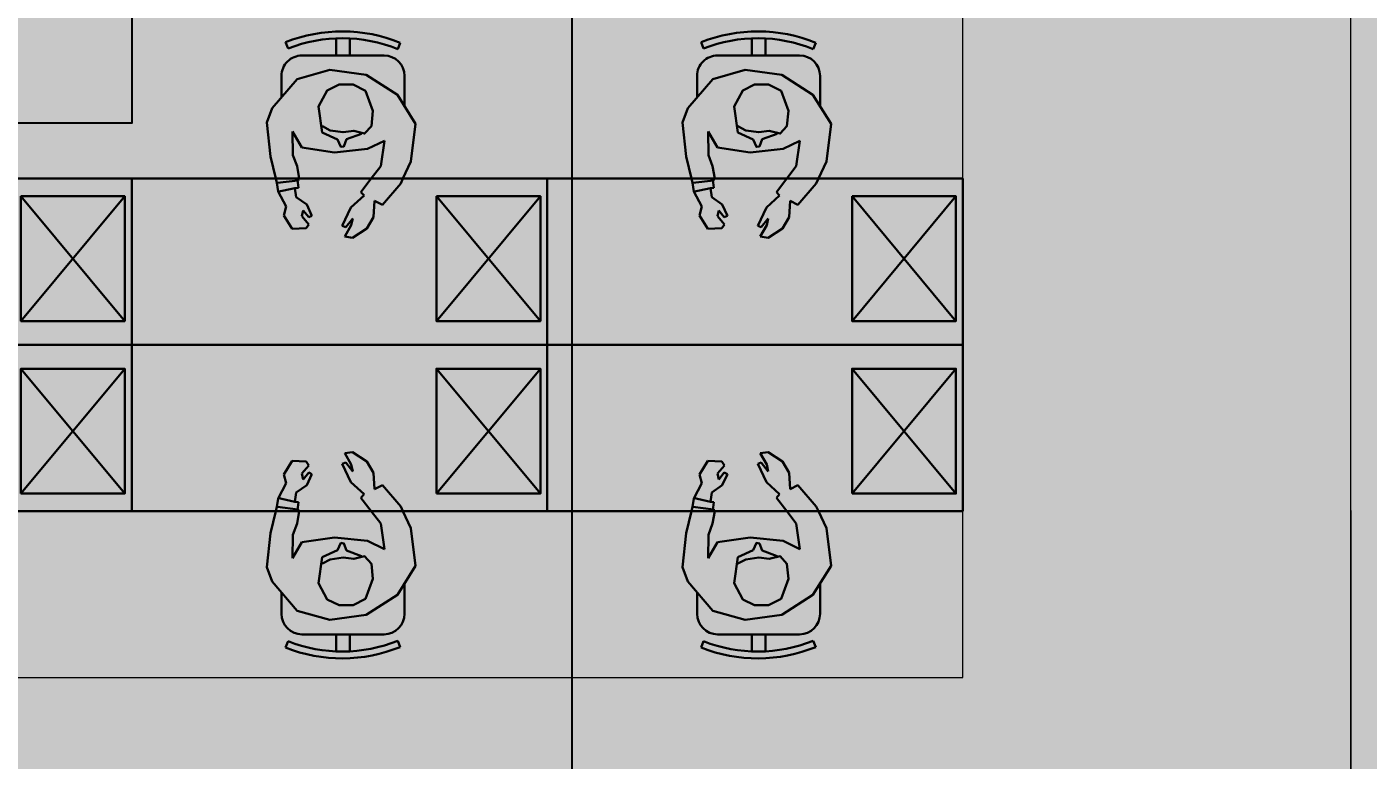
# Model space of a CAD drawing. Header units: millimetres. Extents: x 263321 to 4958806, y 33647 to 987811.
# Drawn here: x 2349473 to 2354315, y 459285 to 461930 of the extents above; entities that cross this region are included whole.
import ezdxf

# ---------------------------------------------------------------- set-up
doc = ezdxf.new("R2010")
doc.units = ezdxf.units.MM
doc.header["$PDMODE"] = 3
for name, color, linetype, lineweight in [('A-FURN-MODULAR', 6, 'Continuous', 18), ('A-FURN-TABLE-GROMMET', 7, 'Continuous', 9), ('FURNITURE', 30, 'Continuous', 5)]:
    doc.layers.add(name, color=color, linetype=linetype, lineweight=lineweight)
for name, color, linetype in [('CEILING TOA', 7, 'Continuous'), ('FLOORING TOA', 7, 'Continuous'), ('PARTITION DIM.', 250, 'Continuous')]:
    doc.layers.add(name, color=color, linetype=linetype)
doc.styles.get("Standard").update_dxf_attribs({"font": 'arial.ttf'})
doc.styles.add('TEXT @ 150', font='arial.ttf', dxfattribs={"height": 225})
doc.dimstyles.new('DIM @ 150', dxfattribs={"dimtxt": 225, "dimasz": 100, "dimexe": 1, "dimexo": 0, "dimgap": 0.5, "dimtad": 0, "dimdec": 0, "dimzin": 0, "dimdsep": 46, "dimtxsty": 'TEXT @ 150', "dimblk": 'ARCHTICK', "dimcen": -2, "dimclrd": 8, "dimclre": 8, "dimclrt": 7, "dimadec": 0, "dimazin": 0, "dimtfac": 1, "dimtdec": 0, "dimtofl": 0, "dimtmove": 0, "dimatfit": 3, "dimldrblk": 'OPEN90', "dimfxl": 1, "dimtolj": 1, "dimtzin": 0, "dimlwd": -1, "dimlwe": -1, "dimarcsym": 0})

# ---------------------------------------------------------------- blocks, each defined once
blk = doc.blocks.new('f')
at = {"layer": 'FURNITURE', "color": 20, "lineweight": 30}
for p, q in [((1771584.1, 166310.4, 0), (1770984.1, 166310.4, 0)), ((1771584.1, 166310.4, 0), (1772184.1, 166310.4, 0)), ((1771048, 165210.4, 0), (1771498, 164835.4, 0)), ((1771048, 164835.4, 0), (1771498, 165210.4, 0)), ((1772120.2, 165210.4, 0), (1771670.2, 164835.4, 0)), ((1772120.2, 164835.4, 0), (1771670.2, 165210.4, 0))]:
    blk.add_line(p, q, dxfattribs=at)
at = {"layer": 'FURNITURE', "color": 8, "lineweight": 30}
for p, q in [((1770625.4, 165713.1, 0), (1770730.5, 165802.9, 0)), ((1770730.5, 165802.9, 0), (1770781.9, 165822.6, 0)), ((1770781.9, 165822.6, 0), (1770904.7, 165808.8, 0)), ((1770984.1, 165790.2, 0), (1770904.7, 165808.8, 0)), ((1770984.1, 165790.2, 0), (1770999.5, 165786.6, 0)), ((1770999.5, 165786.6, 0), (1771030.5, 165781.7, 0)), ((1771030.5, 165781.7, 0), (1771085.1, 165752.3, 0)), ((1772137.7, 165781.7, 0), (1772083.2, 165752.3, 0)), ((1772168.8, 165786.6, 0), (1772137.7, 165781.7, 0)), ((1772184.1, 165790.2, 0), (1772168.8, 165786.6, 0)), ((1772184.1, 165790.2, 0), (1772263.6, 165808.8, 0)), ((1772386.4, 165822.6, 0), (1772263.6, 165808.8, 0)), ((1772437.7, 165802.9, 0), (1772386.4, 165822.6, 0)), ((1772542.8, 165713.1, 0), (1772437.7, 165802.9, 0)), ((1770614.1, 165769.7, 0), (1770691.6, 165769.7, 0)), ((1770814.7, 165730.1, 0), (1770899.2, 165728.8, 0)), ((1771085.1, 165752.3, 0), (1771116.9, 165761.5, 0)), ((1771116.9, 165761.5, 0), (1771165.8, 165730.8, 0)), ((1771165.8, 165730.8, 0), (1771163.4, 165680.4, 0)), ((1772051.4, 165761.5, 0), (1772002.5, 165730.8, 0)), ((1772002.5, 165730.8, 0), (1772004.9, 165680.4, 0)), ((1772083.2, 165752.3, 0), (1772051.4, 165761.5, 0)), ((1772353.6, 165730.1, 0), (1772269.1, 165728.8, 0)), ((1772554.1, 165769.7, 0), (1772476.6, 165769.7, 0)), ((1770540.1, 165399.7, 0), (1770540.1, 165695.7, 0)), ((1770592.4, 165595.8, 0), (1770625.4, 165713.1, 0)), ((1770872.3, 165696, 0), (1770889.7, 165577.9, 0)), ((1770899.2, 165728.8, 0), (1770939.6, 165713.4, 0)), ((1770984.1, 165705.9, 0), (1770939.6, 165713.4, 0)), ((1770988, 165706.1, 0), (1770983.4, 165705.9, 0)), ((1770988.6, 165712.3, 0), (1770988, 165706.1, 0)), ((1771017.3, 165708.8, 0), (1770988.6, 165712.3, 0)), ((1771018.5, 165721.1, 0), (1771017.3, 165708.8, 0)), ((1771051.4, 165716.6, 0), (1771018.5, 165721.1, 0)), ((1771078, 165678.8, 0), (1771051.4, 165716.6, 0)), ((1771119.8, 165696.4, 0), (1771099, 165691.6, 0)), ((1771099, 165691.6, 0), (1771123.6, 165671.3, 0)), ((1771149.5, 165671.2, 0), (1771119.8, 165696.4, 0)), ((1772018.8, 165671.2, 0), (1772048.4, 165696.4, 0)), ((1772069.3, 165691.6, 0), (1772044.7, 165671.3, 0)), ((1772048.4, 165696.4, 0), (1772069.3, 165691.6, 0)), ((1772090.3, 165678.8, 0), (1772116.9, 165716.6, 0)), ((1772116.9, 165716.6, 0), (1772149.8, 165721.1, 0)), ((1772149.8, 165721.1, 0), (1772151, 165708.8, 0)), ((1772151, 165708.8, 0), (1772179.7, 165712.3, 0)), ((1772179.7, 165712.3, 0), (1772180.3, 165706.1, 0)), ((1772180.3, 165706.1, 0), (1772184.8, 165705.9, 0)), ((1772184.1, 165705.9, 0), (1772228.7, 165713.4, 0)), ((1772269.1, 165728.8, 0), (1772228.7, 165713.4, 0)), ((1772295.9, 165696, 0), (1772278.6, 165577.9, 0)), ((1772575.8, 165595.8, 0), (1772542.8, 165713.1, 0)), ((1772628.1, 165399.7, 0), (1772628.1, 165695.7, 0)), ((1771118.1, 165660.1, 0), (1771078, 165678.8, 0)), ((1771123.6, 165671.3, 0), (1771118.1, 165660.1, 0)), ((1771163.4, 165680.4, 0), (1771149.5, 165671.2, 0)), ((1772004.9, 165680.4, 0), (1772018.8, 165671.2, 0)), ((1772044.7, 165671.3, 0), (1772050.1, 165660.1, 0)), ((1772050.1, 165660.1, 0), (1772090.3, 165678.8, 0)), ((1770610.5, 165464.2, 0), (1770592.4, 165595.8, 0)), ((1772557.7, 165464.2, 0), (1772575.8, 165595.8, 0)), ((1770889.7, 165577.9, 0), (1770876.9, 165459.2, 0)), ((1771088.4, 165519.6, 0), (1771155.1, 165550.8, 0)), ((1771160, 165537.9, 0), (1771127.7, 165512.6, 0)), ((1771152.6, 165518.3, 0), (1771193.1, 165541.5, 0)), ((1771155.1, 165550.8, 0), (1771160, 165537.9, 0)), ((1771193.1, 165541.5, 0), (1771197.6, 165513.4, 0)), ((1771975.1, 165541.5, 0), (1771970.7, 165513.4, 0)), ((1772015.7, 165518.3, 0), (1771975.1, 165541.5, 0)), ((1772013.2, 165550.8, 0), (1772008.2, 165537.9, 0)), ((1772008.2, 165537.9, 0), (1772040.5, 165512.6, 0)), ((1772079.8, 165519.6, 0), (1772013.2, 165550.8, 0)), ((1772278.6, 165577.9, 0), (1772291.4, 165459.2, 0)), ((1771045.5, 165471.8, 0), (1771088.4, 165519.6, 0)), ((1771127.7, 165512.6, 0), (1771152.6, 165518.3, 0)), ((1771197.6, 165513.4, 0), (1771163.8, 165461.6, 0)), ((1771970.7, 165513.4, 0), (1772004.5, 165461.6, 0)), ((1772040.5, 165512.6, 0), (1772015.7, 165518.3, 0)), ((1772122.7, 165471.8, 0), (1772079.8, 165519.6, 0)), ((1770682, 165351.4, 0), (1770610.5, 165464.2, 0)), ((1770876.9, 165459.2, 0), (1770847.8, 165398.5, 0)), ((1770984.1, 165445.7, 0), (1770939.6, 165411.7, 0)), ((1770984.1, 165445.7, 0), (1771033, 165483, 0)), ((1771033, 165483, 0), (1771045.5, 165471.8, 0)), ((1771163.8, 165461.6, 0), (1771123.1, 165437.7, 0)), ((1772004.5, 165461.6, 0), (1772045.1, 165437.7, 0)), ((1772135.3, 165483, 0), (1772122.7, 165471.8, 0)), ((1772184.1, 165445.7, 0), (1772135.3, 165483, 0)), ((1772184.1, 165445.7, 0), (1772228.7, 165411.7, 0)), ((1772291.4, 165459.2, 0), (1772320.4, 165398.5, 0)), ((1772486.2, 165351.4, 0), (1772557.7, 165464.2, 0)), ((1770847.8, 165398.5, 0), (1770939.6, 165411.7, 0)), ((1771078.6, 165405.6, 0), (1771001.4, 165339.3, 0)), ((1771123.1, 165437.7, 0), (1771064.1, 165434.2, 0)), ((1771064.1, 165434.2, 0), (1771078.6, 165405.6, 0)), ((1772045.1, 165437.7, 0), (1772104.2, 165434.2, 0)), ((1772104.2, 165434.2, 0), (1772089.7, 165405.6, 0)), ((1772089.7, 165405.6, 0), (1772166.8, 165339.3, 0)), ((1772320.4, 165398.5, 0), (1772228.7, 165411.7, 0)), ((1770786.9, 165285.7, 0), (1770682, 165351.4, 0)), ((1772381.4, 165285.7, 0), (1772486.2, 165351.4, 0)), ((1770723.1, 165325.7, 0), (1770614.1, 165325.7, 0)), ((1770922.9, 165303.1, 0), (1770786.9, 165285.7, 0)), ((1770984.1, 165331.3, 0), (1770922.9, 165303.1, 0)), ((1771001.4, 165339.3, 0), (1770984.1, 165331.3, 0)), ((1772166.8, 165339.3, 0), (1772184.1, 165331.3, 0)), ((1772184.1, 165331.3, 0), (1772245.3, 165303.1, 0)), ((1772245.3, 165303.1, 0), (1772381.4, 165285.7, 0)), ((1772445.2, 165325.7, 0), (1772554.1, 165325.7, 0))]:
    blk.add_line(p, q, dxfattribs=at)
at = {"layer": 'FURNITURE', "color": 20, "lineweight": 30, "elevation": 0}
for points in [[(1770984.1, 164810.4), (1770984.1, 166310.4), (1771584.1, 166310.4), (1771584.1, 164810.4)], [(1772184.1, 164810.4), (1772184.1, 166310.4), (1771584.1, 166310.4), (1771584.1, 164810.4)], [(1771048, 165210.4), (1771048, 164835.4), (1771498, 164835.4), (1771498, 165210.4)], [(1772120.2, 165210.4), (1772120.2, 164835.4), (1771670.2, 164835.4), (1771670.2, 165210.4)]]:
    blk.add_lwpolyline(points, close=True, dxfattribs=at)
at = {"layer": 'FURNITURE', "color": 8, "lineweight": 30, "elevation": 0}
for points in [[(1770990.9, 165710.8), (1770999.9, 165784.7)], [(1771018.5, 165721.1), (1771032, 165784)], [(1772149.8, 165721.1), (1772136.3, 165784)], [(1772177.4, 165710.8), (1772168.3, 165784.7)], [(1770492.3, 165755.2), (1770515.2, 165745.9)], [(1770872.3, 165696), (1770814.7, 165730.1)], [(1772295.9, 165696), (1772353.6, 165730.1)], [(1772676, 165755.2), (1772653.1, 165745.9)], [(1770795.6, 165622.2), (1770810.5, 165593.7), (1770817, 165547.3), (1770812, 165508.9), (1770822, 165469.7), (1770794.9, 165445.4), (1770740.2, 165439.5), (1770668.2, 165466.7), (1770644.9, 165511.5), (1770644.9, 165562.1), (1770666.3, 165604.9), (1770724.6, 165636), (1770817.9, 165622.4), (1770843.4, 165567.3), (1770869.8, 165555.2), (1770868.3, 165544.5), (1770841.9, 165534.5), (1770822.7, 165481.1)], [(1772372.7, 165622.2), (1772357.7, 165593.7), (1772351.3, 165547.3), (1772356.3, 165508.9), (1772346.3, 165469.7), (1772373.4, 165445.4), (1772428.1, 165439.5), (1772500, 165466.7), (1772523.3, 165511.5), (1772523.3, 165562.1), (1772502, 165604.9), (1772443.6, 165636), (1772350.3, 165622.4), (1772324.9, 165567.3), (1772298.5, 165555.2), (1772299.9, 165544.5), (1772326.3, 165534.5), (1772345.6, 165481.1)], [(1770478.1, 165572.5), (1770540.1, 165572.5)], [(1772690.2, 165572.5), (1772628.1, 165572.5)], [(1770478.1, 165523.2), (1770540.1, 165523.2)], [(1772690.2, 165523.2), (1772628.1, 165523.2)], [(1770494.3, 165341), (1770517.2, 165350.3)], [(1772673.9, 165341), (1772651.1, 165350.3)]]:
    blk.add_lwpolyline(points, dxfattribs=at)
for points in [[(1770983.4, 165705.9, -0.034638), (1770984.1, 165695.7), (1770984.1, 165445.7)], [(1772184.8, 165705.9, 0.034638), (1772184.1, 165695.7), (1772184.1, 165445.7)]]:
    blk.add_lwpolyline(points, format="xyb", dxfattribs=at)
at = {"layer": 'FURNITURE', "color": 8, "lineweight": 30}
for centre, radius, start, end in [((1771010.5, 165550.6), 557.1, 158.458, 202.0994), ((1771010.5, 165550.6), 532.5, 158.4839, 202.0994), ((1770614.1, 165695.7), 74, 90.0001, 180.0001), ((1772554.1, 165695.7), 74, 359.9999, 89.9999), ((1772157.7, 165550.6), 532.5, 337.9006, 21.5161), ((1772157.7, 165550.6), 557.1, 337.9006, 21.542), ((1770614.1, 165399.7), 74, 180.0001, 270.0001), ((1772554.1, 165399.7), 74, 269.9999, 359.9999)]:
    blk.add_arc(centre, radius, start, end, dxfattribs=at)
blk = doc.blocks.new('_ArchTick')
at = {"color": 0, "linetype": 'ByBlock', "const_width": 0.15}
blk.add_lwpolyline([(-0.5, -0.5), (0.5, 0.5)], dxfattribs=at)
blk = doc.blocks.new('*D666')
at = {"layer": 'Defpoints', "color": 0, "transparency": 16777216}
for p in [(2351441.9, 468383.1), (2351751.6, 468383.1), (2351751.6, 458383.1)]:
    blk.add_point(p, dxfattribs=at)
at = {"layer": 'PARTITION DIM.', "color": 8, "transparency": 16777216}
for p, q in [((2351751.6, 468383.1), (2351440.9, 468383.1)), ((2351441.9, 468383.1), (2351441.9, 463841.8)), ((2351441.9, 458383.1), (2351441.9, 462924.3)), ((2351751.6, 458383.1), (2351440.9, 458383.1))]:
    blk.add_line(p, q, dxfattribs=at)
at = {"layer": 'PARTITION DIM.', "color": 8, "transparency": 16777216, "xscale": 100, "yscale": 100, "zscale": 100}
for p, rotation in [((2351441.9, 468383.1), 90), ((2351441.9, 458383.1), 270)]:
    blk.add_blockref('_ArchTick', p, dxfattribs=dict(at, rotation=rotation))
at = {"layer": 'PARTITION DIM.', "color": 7, "transparency": 16777216, "insert": (2351441.9, 463383.1), "char_height": 250, "attachment_point": 5, "rotation": 90}
blk.add_mtext('\\A1;10000', dxfattribs=at)
blk = doc.blocks.new('_Open90')
at = {"color": 0, "linetype": 'ByBlock'}
for p, q in [((-0.5, 0.5), (0, 0)), ((0, 0), (-1, 0)), ((0, 0), (-0.5, -0.5))]:
    blk.add_line(p, q, dxfattribs=at)

msp = doc.modelspace()

# ---------------------------------------------------------------- hatches: boundary and pattern name
at = {"layer": 'CEILING TOA', "true_color": 0x7aafdf}
h = msp.add_hatch(dxfattribs=at)
h.set_pattern_fill('ANGLE', color=143)
h.set_pattern_definition([(0, (14824.0024, 66347.264), (0, 6.985), [5.08, -1.905]), (90, (14824.0024, 66347.264), (-6.985, 4e-16), [5.08, -1.905])])
h.paths.add_polyline_path([(2345351.6, 461583.1), (2345351.6, 462783.1), (2349851.6, 462783.1), (2349851.6, 461583.1)])
at = {"layer": 'FLOORING TOA', "true_color": 0xc7c8ca}
h = msp.add_hatch(dxfattribs=at)
h.set_pattern_fill('EARTH', color=9, scale=120)
edge = h.paths.add_edge_path()
edge.add_line((2399150.3, 470683.1), (2406751.6, 470683.1))
edge.add_line((2406751.6, 470683.1), (2406751.6, 489283.1))
edge.add_line((2406751.6, 489283.1), (2406777, 491421.9))
edge.add_line((2406777, 491421.9), (2410711.6, 491383.1))
edge.add_line((2410711.6, 491383.1), (2410711.6, 490662.8))
edge.add_line((2410711.6, 490662.8), (2412251.6, 490662.8))
edge.add_line((2412251.6, 490662.8), (2412251.6, 491383.1))
edge.add_line((2412251.6, 491383.1), (2413501.6, 491383.1))
edge.add_line((2413501.6, 491383.1), (2413501.6, 490641.9))
edge.add_line((2413501.6, 490641.9), (2414541.6, 490641.9))
edge.add_line((2414541.6, 490641.9), (2414541.6, 491383.1))
edge.add_line((2414541.6, 491383.1), (2419059.8, 491383.1))
edge.add_line((2419059.8, 491383.1), (2419290.9, 492883.1))
edge.add_line((2419290.9, 492883.1), (2413191.6, 492883.1))
edge.add_line((2413191.6, 492883.1), (2413191.6, 495458.2))
edge.add_line((2413191.6, 495458.2), (2416206.2, 495458.2))
edge.add_line((2416206.2, 495458.2), (2416206.2, 496558.2))
edge.add_line((2416206.2, 496558.2), (2413191.6, 496558.2))
edge.add_line((2413191.6, 496558.2), (2413191.6, 498963.1))
edge.add_line((2413191.6, 498963.1), (2411651.6, 498963.1))
edge.add_line((2411651.6, 498963.1), (2411651.6, 492883.1))
edge.add_line((2411651.6, 492883.1), (2404451.6, 492883.1))
edge.add_line((2404451.6, 492883.1), (2404452.6, 502283.1))
edge.add_line((2404452.6, 502283.1), (2402951.6, 502283.1))
edge.add_line((2402951.6, 502283.1), (2402951.4, 497183.5))
edge.add_line((2402951.4, 497183.5), (2402951.6, 497133.1))
edge.add_line((2402951.6, 497133.1), (2399951.6, 497133.1))
edge.add_line((2399951.6, 497133.1), (2399951.6, 505326.9))
edge.add_arc((2397396.4, -38564.5), 543897.4, 89.730828, 95.307778)
edge.add_line((2347082.8, 503000.8), (2347082.9, 472483.1))
edge.add_line((2347082.9, 472483.1), (2343851.6, 472483.1))
edge.add_line((2343851.6, 472483.1), (2343851.6, 458383.2))
edge.add_line((2343851.6, 458383.2), (2354252.4, 458383.2))
edge.add_line((2354252.4, 458383.2), (2354252.7, 455753.4))
edge.add_arc((2374151.3, 141679.3), 314703.8, 88.069715, 93.625218, ccw=False)
edge.add_line((2384751.6, 456204.5), (2384751.6, 459200.3))
edge.add_line((2384751.6, 459200.3), (2394751.8, 459200.3))
edge.add_line((2394751.8, 459200.3), (2394749.6, 457484.3))
edge.add_line((2394749.6, 457484.3), (2395751.6, 457483.1))
edge.add_line((2395751.6, 457483.1), (2395751.6, 458383.1))
edge.add_line((2395751.6, 458383.1), (2396651.6, 458383.1))
edge.add_line((2396651.6, 458383.1), (2396651.6, 459197.4))
edge.add_line((2396651.6, 459197.4), (2399811.2, 459198))
edge.add_line((2399811.2, 459198), (2399811.2, 460833.1))
edge.add_line((2399811.2, 460833.1), (2398551.6, 460833.1))
edge.add_line((2398551.6, 460833.1), (2398551.6, 466883.1))
edge.add_line((2398551.6, 466883.1), (2403551.7, 466883.1))
edge.add_line((2403551.7, 466883.1), (2403551.7, 465533.1))
edge.add_line((2403551.7, 465533.1), (2407851.7, 465533.1))
edge.add_line((2407851.7, 465533.1), (2407851.7, 460783.1))
edge.add_line((2407851.7, 460783.1), (2409491.6, 460783.1))
edge.add_line((2409491.6, 460783.1), (2409496.3, 466883.1))
edge.add_line((2409496.3, 466883.1), (2415285.8, 466883.1))
edge.add_line((2415285.8, 466883.1), (2415516.9, 468383.1))
edge.add_line((2415516.9, 468383.1), (2399151.6, 468383.1))
edge.add_arc((2399151.6, 468983.1), 600, 180.0002, 269.9977, ccw=False)
edge.add_line((2398551.6, 468983.1), (2398551.6, 470083.1))
edge.add_arc((2399151.6, 470083.1), 600, 90.125, 179.9999, ccw=False)
edge = h.paths.add_edge_path(flags=16)
edge.add_line((2350804.3, 495933.1), (2349254.3, 495933.1))
edge.add_arc((2349254.3, 495533.1), 400, 90.0003, 179.7889)
edge.add_line((2348854.3, 495534.5), (2348854.3, 492844.4))
edge.add_line((2348854.3, 492844.4), (2350804.3, 492844.4))
edge.add_line((2350804.3, 492844.4), (2350804.3, 495933.1))
h.paths.add_polyline_path([(2380451.6, 495933.1), (2394411.6, 495933.1), (2394411.6, 489283.1), (2388129.7, 489289.9), (2388129.7, 487283.1), (2379984.7, 487283), (2379984.7, 489283.1), (2380551.6, 489283.1)], flags=16)
edge = h.paths.add_edge_path(flags=16)
edge.add_line((2404951.6, 487283.1), (2348951.6, 487283.1))
edge.add_arc((2348951.6, 486983.1), 300, 90, 179.997)
edge.add_line((2348651.6, 486983.1), (2348650.9, 472483.1))
edge.add_line((2348650.9, 472483.1), (2404951.6, 472483.1))
edge.add_line((2404951.6, 472483.1), (2404951.6, 487283.1))
h.paths.add_polyline_path([(2396751.6, 460833.1), (2396751.6, 464283.1)], flags=16)

# ---------------------------------------------------------------- linework, layer by layer
at = {"layer": 'A-FURN-TABLE-GROMMET'}
msp.add_line((2354252.7, 455686.3), (2354252.7, 460186.3), dxfattribs=at)
at = {"layer": 'A-FURN-TABLE-GROMMET', "elevation": 0}
msp.add_lwpolyline([(2352851.6, 470683.1), (2345351.6, 470683.1), (2345351.6, 459583.1), (2352851.6, 459583.1)], close=True, dxfattribs=at)
for points in [[(2352851.7, 459583.1), (2352851.6, 470683.1)], [(2354252.6, 456174.9), (2354252.4, 456174.9), (2354252.4, 470683.1), (2383351.6, 470683.1), (2383351.6, 456174.9)]]:
    msp.add_lwpolyline(points, dxfattribs=at)
at = {"layer": 'CEILING TOA', "elevation": 0}
msp.add_lwpolyline([(2345351.6, 461583.1), (2345351.6, 462783.1), (2349851.6, 462783.1), (2349851.6, 461583.1)], close=True, dxfattribs=at)

# ---------------------------------------------------------------- block references
at = {"layer": 'A-FURN-MODULAR', "xscale": -1, "rotation": 90}
for p in [(2514662, 2232367.2, 0), (2516162, 2232367.2, 0), (2517662, 2232367.2, 0)]:
    msp.add_blockref('f', p, dxfattribs=at)

# ---------------------------------------------------------------- dimensions: what is measured, and where the dimension line sits
at = {"layer": 'PARTITION DIM.'}
dim = msp.add_linear_dim(base=(2351441.9, 468383.1), p1=(2351751.6, 458383.1), p2=(2351751.6, 468383.1), angle=90, dimstyle='DIM @ 150', override={"dimtxt": 250, "dimtxsty": 'Standard', "dimarcsym": 1}, dxfattribs=at)
dim.commit()
dim.dimension.update_dxf_attribs({"geometry": '*D666', "text_midpoint": (2351441.9, 463383.1)})

doc.saveas('drawing.dxf')
